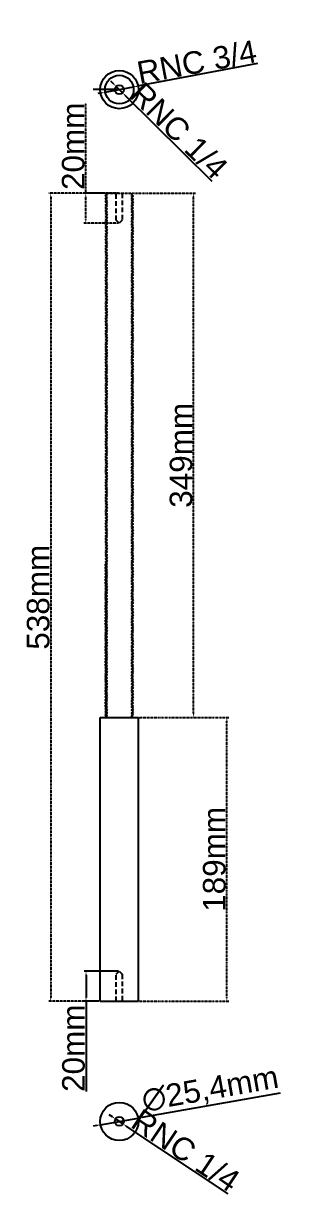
# Model space of a CAD drawing. Header units: centimetres. Extents: x 6534 to 31506, y 42826 to 109107.
# Drawn here: x 28728 to 28902, y 60712 to 61492 of the extents above; entities that cross this region are included whole.
import ezdxf

# ---------------------------------------------------------------- set-up
doc = ezdxf.new("R2010")
doc.units = ezdxf.units.CM
doc.header["$LTSCALE"] = 0.5
doc.linetypes.add('DASHED2', pattern=[9.525, 6.35, -3.175])
doc.linetypes.add('PHANTOM2', pattern=[1.25, 0.625, -0.125, 0.125, -0.125, 0.125, -0.125])
doc.styles.get("Standard").update_dxf_attribs({"font": 'arial.ttf'})
doc.dimstyles.new('ISO-25', dxfattribs={"dimtxt": 15, "dimasz": 2.5, "dimexe": 1.25, "dimexo": 0.625, "dimtad": 1, "dimtxsty": 'Standard', "dimcen": 2.5, "dimclrd": 1, "dimclre": 1, "dimadec": 0, "dimazin": 0, "dimtfac": 1, "dimtmove": 0, "dimatfit": 3, "dimfxl": 1, "dimarcsym": 0})

# ---------------------------------------------------------------- blocks, each defined once
blk = doc.blocks.new('*D526')
at = {"color": 1, "linetype": 'PHANTOM2', "lineweight": -2, "transparency": 16777216}
for p, q in [((28804.75, 61029.92), (28864.19, 61029.92)), ((28862.94, 60843.42), (28862.94, 61027.42)), ((28804.75, 60840.92), (28864.19, 60840.92))]:
    blk.add_line(p, q, dxfattribs=at)
at = {"color": 1, "linetype": 'PHANTOM2', "transparency": 16777216}
for points in [[(28862.52, 61027.42), (28863.36, 61027.42), (28862.94, 61029.92)], [(28862.52, 60843.42), (28863.36, 60843.42), (28862.94, 60840.92)]]:
    blk.add_solid(points, dxfattribs=at)
at = {"layer": 'Defpoints', "color": 0, "linetype": 'PHANTOM2', "transparency": 16777216}
for p in [(28804.12, 61029.92), (28862.94, 61029.92), (28804.12, 60840.92)]:
    blk.add_point(p, dxfattribs=at)
at = {"color": 0, "linetype": 'PHANTOM2', "transparency": 16777216, "insert": (28854.66, 60935.42), "char_height": 15, "attachment_point": 5, "rotation": 90}
blk.add_mtext('189mm', dxfattribs=at)
blk = doc.blocks.new('*D527')
at = {"color": 1, "lineweight": -2, "transparency": 16777216}
for p, q in [((28898.51, 60779.82), (28806.39, 60763.56)), ((28778.91, 60758.71), (28803.93, 60763.12)), ((28776.45, 60758.27), (28773.99, 60757.84))]:
    blk.add_line(p, q, dxfattribs=at)
at = {"color": 1, "transparency": 16777216}
for points in [[(28806.32, 60763.97), (28806.46, 60763.15), (28803.93, 60763.12)], [(28776.38, 60758.68), (28776.52, 60757.86), (28778.91, 60758.71)]]:
    blk.add_solid(points, dxfattribs=at)
at = {"layer": 'Defpoints', "color": 0, "transparency": 16777216}
for p in [(28803.93, 60763.12), (28778.91, 60758.71)]:
    blk.add_point(p, dxfattribs=at)
at = {"color": 0, "transparency": 16777216, "insert": (28851.96, 60781.64), "char_height": 15, "attachment_point": 5, "rotation": 10.01014}
blk.add_mtext('∅25,4mm', dxfattribs=at)
blk = doc.blocks.new('*D528')
at = {"color": 1, "lineweight": -2, "transparency": 16777216}
for p, q in [((28786.85, 60763.97), (28784.77, 60765.36)), ((28788.93, 60762.58), (28793.92, 60759.25)), ((28863.72, 60712.63), (28795.99, 60757.86))]:
    blk.add_line(p, q, dxfattribs=at)
at = {"color": 1, "transparency": 16777216}
for points in [[(28787.08, 60764.32), (28786.62, 60763.62), (28788.93, 60762.58)], [(28796.23, 60758.21), (28795.76, 60757.51), (28793.92, 60759.25)]]:
    blk.add_solid(points, dxfattribs=at)
at = {"layer": 'Defpoints', "color": 0, "transparency": 16777216}
for p in [(28788.93, 60762.58), (28793.92, 60759.25)]:
    blk.add_point(p, dxfattribs=at)
at = {"color": 0, "transparency": 16777216, "insert": (28835.55, 60741.52), "char_height": 15, "attachment_point": 5, "rotation": 326.26355}
blk.add_mtext('RNC 1/4', dxfattribs=at)
blk = doc.blocks.new('*D529')
at = {"color": 1, "lineweight": -2, "transparency": 16777216}
for p, q in [((28883.27, 61465.29), (28803.25, 61450.15)), ((28782.07, 61446.15), (28800.79, 61449.69)), ((28779.62, 61445.68), (28777.16, 61445.22))]:
    blk.add_line(p, q, dxfattribs=at)
at = {"color": 1, "transparency": 16777216}
for points in [[(28803.17, 61450.56), (28803.32, 61449.74), (28800.79, 61449.69)], [(28779.54, 61446.09), (28779.69, 61445.27), (28782.07, 61446.15)]]:
    blk.add_solid(points, dxfattribs=at)
at = {"layer": 'Defpoints', "color": 0, "transparency": 16777216}
for p in [(28800.79, 61449.69), (28782.07, 61446.15)]:
    blk.add_point(p, dxfattribs=at)
at = {"color": 0, "transparency": 16777216, "insert": (28842.93, 61466.19), "char_height": 15, "attachment_point": 5, "rotation": 10.71038}
blk.add_mtext('RNC 3/4', dxfattribs=at)
blk = doc.blocks.new('*D530')
at = {"color": 1, "lineweight": -2, "transparency": 16777216}
for p, q in [((28787.52, 61451.78), (28785.74, 61453.54)), ((28789.3, 61450.02), (28793.57, 61445.81)), ((28853.26, 61386.8), (28795.34, 61444.05))]:
    blk.add_line(p, q, dxfattribs=at)
at = {"color": 1, "transparency": 16777216}
for points in [[(28787.81, 61452.08), (28787.23, 61451.49), (28789.3, 61450.02)], [(28795.64, 61444.35), (28795.05, 61443.75), (28793.57, 61445.81)]]:
    blk.add_solid(points, dxfattribs=at)
at = {"layer": 'Defpoints', "color": 0, "transparency": 16777216}
for p in [(28789.3, 61450.02), (28793.57, 61445.81)]:
    blk.add_point(p, dxfattribs=at)
at = {"color": 0, "transparency": 16777216, "insert": (28831.08, 61420.5), "char_height": 15, "attachment_point": 5, "rotation": 315.33077}
blk.add_mtext('RNC 1/4', dxfattribs=at)
blk = doc.blocks.new('*D531')
at = {"color": 1, "linetype": 'PHANTOM2', "lineweight": -2, "transparency": 16777216}
for p, q in [((28801.47, 61378.92), (28842.11, 61378.92)), ((28840.86, 61032.42), (28840.86, 61376.42)), ((28804.75, 61029.92), (28842.11, 61029.92))]:
    blk.add_line(p, q, dxfattribs=at)
at = {"color": 1, "linetype": 'PHANTOM2', "transparency": 16777216}
for points in [[(28840.45, 61376.42), (28841.28, 61376.42), (28840.86, 61378.92)], [(28840.45, 61032.42), (28841.28, 61032.42), (28840.86, 61029.92)]]:
    blk.add_solid(points, dxfattribs=at)
at = {"layer": 'Defpoints', "color": 0, "linetype": 'PHANTOM2', "transparency": 16777216}
for p in [(28800.84, 61378.92), (28840.86, 61378.92), (28804.12, 61029.92)]:
    blk.add_point(p, dxfattribs=at)
at = {"color": 0, "linetype": 'PHANTOM2', "transparency": 16777216, "insert": (28832.57, 61204.42), "char_height": 15, "attachment_point": 5, "rotation": 90}
blk.add_mtext('349mm', dxfattribs=at)
blk = doc.blocks.new('*D532')
at = {"color": 1, "linetype": 'PHANTOM2', "lineweight": -2, "transparency": 16777216}
for p, q in [((28781.4, 61378.92), (28744.54, 61378.92)), ((28745.79, 61376.42), (28745.79, 60843.42)), ((28778.1, 60840.92), (28744.54, 60840.92))]:
    blk.add_line(p, q, dxfattribs=at)
at = {"color": 1, "linetype": 'PHANTOM2', "transparency": 16777216}
for points in [[(28745.38, 61376.42), (28746.21, 61376.42), (28745.79, 61378.92)], [(28745.38, 60843.42), (28746.21, 60843.42), (28745.79, 60840.92)]]:
    blk.add_solid(points, dxfattribs=at)
at = {"layer": 'Defpoints', "color": 0, "linetype": 'PHANTOM2', "transparency": 16777216}
for p in [(28782.03, 61378.92), (28745.79, 60840.92), (28778.72, 60840.92)]:
    blk.add_point(p, dxfattribs=at)
at = {"color": 0, "linetype": 'PHANTOM2', "transparency": 16777216, "insert": (28737.51, 61109.92), "char_height": 15, "attachment_point": 5, "rotation": 90}
blk.add_mtext('538mm', dxfattribs=at)
blk = doc.blocks.new('*D533')
at = {"color": 1, "linetype": 'PHANTOM2', "lineweight": -2, "transparency": 16777216}
for p, q in [((28769.1, 61378.92), (28769.1, 61438.92)), ((28790.8, 61378.92), (28767.85, 61378.92)), ((28769.1, 61361.42), (28769.1, 61376.42)), ((28790.8, 61358.92), (28767.85, 61358.92))]:
    blk.add_line(p, q, dxfattribs=at)
at = {"color": 1, "linetype": 'PHANTOM2', "transparency": 16777216}
for points in [[(28768.69, 61376.42), (28769.52, 61376.42), (28769.1, 61378.92)], [(28768.69, 61361.42), (28769.52, 61361.42), (28769.1, 61358.92)]]:
    blk.add_solid(points, dxfattribs=at)
at = {"layer": 'Defpoints', "color": 0, "linetype": 'PHANTOM2', "transparency": 16777216}
for p in [(28769.1, 61378.92), (28791.43, 61378.92), (28791.42, 61358.92)]:
    blk.add_point(p, dxfattribs=at)
at = {"color": 0, "linetype": 'PHANTOM2', "transparency": 16777216, "insert": (28760.82, 61410.17), "char_height": 15, "attachment_point": 5, "rotation": 90}
blk.add_mtext('20mm', dxfattribs=at)
blk = doc.blocks.new('*D534')
at = {"color": 1, "lineweight": -2, "transparency": 16777216}
for p, q in [((28790.8, 60860.92), (28768.03, 60860.92)), ((28769.28, 60858.42), (28769.28, 60843.42)), ((28778.1, 60840.92), (28768.03, 60840.92)), ((28769.28, 60840.92), (28769.28, 60780.91))]:
    blk.add_line(p, q, dxfattribs=at)
at = {"color": 1, "transparency": 16777216}
for points in [[(28768.87, 60858.42), (28769.7, 60858.42), (28769.28, 60860.92)], [(28768.87, 60843.42), (28769.7, 60843.42), (28769.28, 60840.92)]]:
    blk.add_solid(points, dxfattribs=at)
at = {"layer": 'Defpoints', "color": 0, "transparency": 16777216}
for p in [(28791.42, 60860.92), (28769.28, 60840.92), (28778.72, 60840.92)]:
    blk.add_point(p, dxfattribs=at)
at = {"color": 0, "transparency": 16777216, "insert": (28761, 60809.66), "char_height": 15, "attachment_point": 5, "rotation": 90}
blk.add_mtext('20mm', dxfattribs=at)

msp = doc.modelspace()

# ---------------------------------------------------------------- linework, layer by layer
for p, q in [((28791.432, 61447.916), (28773.931, 61447.916)), ((28781.907, 61377.035), (28783.599, 61378.012)), ((28781.907, 61377.031), (28783.599, 61378.008)), ((28782.02, 61378.916), (28783.599, 61378.004)), ((28782.027, 61378.916), (28783.599, 61378.008)), ((28800.838, 61378.916), (28799.265, 61378.008)), ((28800.844, 61378.916), (28799.265, 61378.004)), ((28800.957, 61377.035), (28799.265, 61378.012)), ((28800.957, 61377.031), (28799.265, 61378.008)), ((28781.907, 61377.035), (28783.599, 61376.058)), ((28781.907, 61377.031), (28783.599, 61376.054)), ((28781.907, 61375.077), (28783.599, 61376.054)), ((28781.907, 61375.077), (28783.599, 61374.1)), ((28781.907, 61373.127), (28783.599, 61374.104)), ((28781.907, 61373.131), (28783.116, 61373.829)), ((28781.907, 61373.131), (28783.599, 61372.154)), ((28781.907, 61373.127), (28783.599, 61372.15)), ((28781.907, 61371.181), (28783.599, 61372.158)), ((28781.907, 61371.177), (28783.599, 61372.154)), ((28781.907, 61371.181), (28783.599, 61370.204)), ((28781.907, 61371.177), (28783.599, 61370.2)), ((28781.907, 61369.231), (28783.599, 61370.208)), ((28781.907, 61369.227), (28783.599, 61370.204)), ((28800.957, 61377.035), (28799.265, 61376.058)), ((28800.957, 61377.031), (28799.265, 61376.054)), ((28800.957, 61375.077), (28799.265, 61376.054)), ((28800.957, 61375.077), (28799.265, 61374.1)), ((28800.957, 61373.127), (28799.265, 61374.104)), ((28800.957, 61373.131), (28799.265, 61372.154)), ((28800.957, 61373.127), (28799.265, 61372.15)), ((28800.957, 61371.181), (28799.265, 61372.158)), ((28800.957, 61371.177), (28799.265, 61372.154)), ((28800.957, 61371.181), (28799.265, 61370.204)), ((28800.957, 61371.177), (28799.265, 61370.2)), ((28800.957, 61369.231), (28799.265, 61370.208)), ((28800.957, 61373.131), (28799.748, 61373.829)), ((28781.907, 61369.231), (28783.599, 61368.254)), ((28781.907, 61369.227), (28783.599, 61368.25)), ((28781.907, 61367.281), (28783.599, 61368.258)), ((28781.907, 61367.281), (28783.599, 61366.304)), ((28781.907, 61365.331), (28783.599, 61366.308)), ((28781.907, 61365.331), (28783.599, 61364.354)), ((28781.907, 61363.381), (28783.599, 61364.358)), ((28781.907, 61363.381), (28783.599, 61362.404)), ((28781.907, 61361.431), (28783.599, 61362.408)), ((28800.957, 61369.231), (28799.265, 61368.254)), ((28800.957, 61367.281), (28799.265, 61368.258)), ((28800.957, 61367.281), (28799.265, 61366.304)), ((28800.957, 61365.331), (28799.265, 61366.308)), ((28800.957, 61365.331), (28799.265, 61364.354)), ((28800.957, 61363.381), (28799.265, 61364.358)), ((28800.957, 61363.381), (28799.265, 61362.404)), ((28800.957, 61361.431), (28799.265, 61362.408)), ((28781.907, 61361.431), (28783.599, 61360.454)), ((28781.907, 61359.481), (28783.599, 61360.458)), ((28781.907, 61359.481), (28783.599, 61358.504)), ((28781.907, 61357.531), (28783.599, 61358.508)), ((28781.907, 61357.531), (28783.599, 61356.554)), ((28781.907, 61355.581), (28783.599, 61356.558)), ((28781.907, 61355.581), (28783.599, 61354.604)), ((28781.907, 61353.631), (28783.599, 61354.608)), ((28791.421, 61358.916), (28789.421, 61360.916)), ((28793.421, 61360.916), (28791.421, 61358.916)), ((28800.957, 61361.431), (28799.265, 61360.454)), ((28800.957, 61359.481), (28799.265, 61360.458)), ((28800.957, 61359.481), (28799.265, 61358.504)), ((28800.957, 61357.531), (28799.265, 61358.508)), ((28800.957, 61357.531), (28799.265, 61356.554)), ((28800.957, 61355.581), (28799.265, 61356.558)), ((28800.957, 61355.581), (28799.265, 61354.604)), ((28800.957, 61353.631), (28799.265, 61354.608)), ((28781.907, 61353.631), (28783.599, 61352.654)), ((28781.907, 61351.681), (28783.599, 61352.658)), ((28781.907, 61351.681), (28783.599, 61350.704)), ((28781.907, 61349.731), (28783.599, 61350.708)), ((28781.907, 61349.731), (28783.599, 61348.754)), ((28781.907, 61347.781), (28783.599, 61348.758)), ((28781.907, 61347.781), (28783.599, 61346.804)), ((28781.907, 61345.831), (28783.599, 61346.808)), ((28800.957, 61353.631), (28799.265, 61352.654)), ((28800.957, 61351.681), (28799.265, 61352.658)), ((28800.957, 61351.681), (28799.265, 61350.704)), ((28800.957, 61349.731), (28799.265, 61350.708)), ((28800.957, 61349.731), (28799.265, 61348.754)), ((28800.957, 61347.781), (28799.265, 61348.758)), ((28800.957, 61347.781), (28799.265, 61346.804)), ((28800.957, 61345.831), (28799.265, 61346.808)), ((28781.907, 61345.831), (28783.599, 61344.854)), ((28781.907, 61343.881), (28783.599, 61344.858)), ((28781.907, 61343.881), (28783.599, 61342.904)), ((28781.907, 61341.931), (28783.599, 61342.908)), ((28781.907, 61341.931), (28783.599, 61340.954)), ((28781.907, 61339.981), (28783.599, 61340.958)), ((28781.907, 61339.981), (28783.599, 61339.004)), ((28781.907, 61338.031), (28783.599, 61339.008)), ((28800.957, 61345.831), (28799.265, 61344.854)), ((28800.957, 61343.881), (28799.265, 61344.858)), ((28800.957, 61343.881), (28799.265, 61342.904)), ((28800.957, 61341.931), (28799.265, 61342.908)), ((28800.957, 61341.931), (28799.265, 61340.954)), ((28800.957, 61339.981), (28799.265, 61340.958)), ((28800.957, 61339.981), (28799.265, 61339.004)), ((28800.957, 61338.031), (28799.265, 61339.008)), ((28781.907, 61338.031), (28783.599, 61337.054)), ((28781.907, 61336.081), (28783.599, 61337.058)), ((28781.907, 61336.081), (28783.599, 61335.104)), ((28781.907, 61334.131), (28783.599, 61335.108)), ((28781.907, 61334.131), (28783.599, 61333.154)), ((28781.907, 61332.181), (28783.599, 61333.158)), ((28781.907, 61332.181), (28783.599, 61331.204)), ((28781.907, 61330.227), (28783.599, 61331.204)), ((28800.957, 61338.031), (28799.265, 61337.054)), ((28800.957, 61336.081), (28799.265, 61337.058)), ((28800.957, 61336.081), (28799.265, 61335.104)), ((28800.957, 61334.131), (28799.265, 61335.108)), ((28800.957, 61334.131), (28799.265, 61333.154)), ((28800.957, 61332.181), (28799.265, 61333.158)), ((28800.957, 61332.181), (28799.265, 61331.204)), ((28800.957, 61330.227), (28799.265, 61331.204)), ((28781.907, 61330.227), (28783.599, 61329.25)), ((28781.907, 61328.277), (28783.599, 61329.254)), ((28781.907, 61328.277), (28783.599, 61327.3)), ((28781.907, 61326.327), (28783.599, 61327.304)), ((28781.907, 61326.327), (28783.599, 61325.35)), ((28781.907, 61324.377), (28783.599, 61325.354)), ((28781.907, 61324.377), (28783.599, 61323.4)), ((28781.907, 61322.427), (28783.599, 61323.404)), ((28800.957, 61330.227), (28799.265, 61329.25)), ((28800.957, 61328.277), (28799.265, 61329.254)), ((28800.957, 61328.277), (28799.265, 61327.3)), ((28800.957, 61326.327), (28799.265, 61327.304)), ((28800.957, 61326.327), (28799.265, 61325.35)), ((28800.957, 61324.377), (28799.265, 61325.354)), ((28800.957, 61324.377), (28799.265, 61323.4)), ((28800.957, 61322.427), (28799.265, 61323.404)), ((28781.907, 61322.427), (28783.599, 61321.45)), ((28781.907, 61320.477), (28783.599, 61321.454)), ((28781.907, 61320.477), (28783.599, 61319.5)), ((28781.907, 61318.527), (28783.599, 61319.504)), ((28781.907, 61318.527), (28783.599, 61317.55)), ((28781.907, 61316.577), (28783.599, 61317.554)), ((28781.907, 61316.577), (28783.599, 61315.6)), ((28781.907, 61314.627), (28783.599, 61315.604)), ((28800.957, 61322.427), (28799.265, 61321.45)), ((28800.957, 61320.477), (28799.265, 61321.454)), ((28800.957, 61320.477), (28799.265, 61319.5)), ((28800.957, 61318.527), (28799.265, 61319.504)), ((28800.957, 61318.527), (28799.265, 61317.55)), ((28800.957, 61316.577), (28799.265, 61317.554)), ((28800.957, 61316.577), (28799.265, 61315.6)), ((28800.957, 61314.627), (28799.265, 61315.604)), ((28781.907, 61314.627), (28783.599, 61313.65)), ((28781.907, 61312.677), (28783.599, 61313.654)), ((28781.907, 61312.677), (28783.599, 61311.7)), ((28781.907, 61310.727), (28783.599, 61311.704)), ((28781.907, 61310.727), (28783.599, 61309.75)), ((28781.907, 61308.777), (28783.599, 61309.754)), ((28781.907, 61308.777), (28783.599, 61307.8)), ((28781.907, 61306.827), (28783.599, 61307.804)), ((28800.957, 61314.627), (28799.265, 61313.65)), ((28800.957, 61312.677), (28799.265, 61313.654)), ((28800.957, 61312.677), (28799.265, 61311.7)), ((28800.957, 61310.727), (28799.265, 61311.704)), ((28800.957, 61310.727), (28799.265, 61309.75)), ((28800.957, 61308.777), (28799.265, 61309.754)), ((28800.957, 61308.777), (28799.265, 61307.8)), ((28800.957, 61306.827), (28799.265, 61307.804)), ((28781.904, 61299.025), (28783.596, 61300.002)), ((28781.907, 61306.827), (28782.383, 61307.102)), ((28781.907, 61306.827), (28783.599, 61305.85)), ((28781.907, 61304.877), (28783.599, 61305.854)), ((28781.907, 61304.877), (28783.599, 61303.9)), ((28781.907, 61302.927), (28783.599, 61303.904)), ((28781.907, 61302.927), (28783.599, 61301.95)), ((28781.907, 61300.977), (28783.599, 61301.954)), ((28781.907, 61300.977), (28783.599, 61300)), ((28800.95, 61306.827), (28799.258, 61305.85)), ((28800.95, 61304.877), (28799.258, 61305.854)), ((28800.95, 61304.877), (28799.258, 61303.9)), ((28800.95, 61302.927), (28799.258, 61303.904)), ((28800.95, 61302.927), (28799.258, 61301.95)), ((28800.95, 61300.977), (28799.258, 61301.954)), ((28800.95, 61300.977), (28799.258, 61300)), ((28800.954, 61299.025), (28799.262, 61300.002)), ((28800.95, 61306.827), (28800.474, 61307.102)), ((28781.904, 61299.025), (28783.596, 61298.048)), ((28781.904, 61297.075), (28783.596, 61298.052)), ((28781.904, 61297.075), (28783.596, 61296.098)), ((28781.904, 61295.125), (28783.596, 61296.102)), ((28781.904, 61295.125), (28783.596, 61294.148)), ((28781.904, 61293.175), (28783.596, 61294.152)), ((28781.904, 61293.175), (28783.596, 61292.198)), ((28781.904, 61291.225), (28783.596, 61292.202)), ((28800.954, 61299.025), (28799.262, 61298.048)), ((28800.954, 61297.075), (28799.262, 61298.052)), ((28800.954, 61297.075), (28799.262, 61296.098)), ((28800.954, 61295.125), (28799.262, 61296.102)), ((28800.954, 61295.125), (28799.262, 61294.148)), ((28800.954, 61293.175), (28799.262, 61294.152)), ((28800.954, 61293.175), (28799.262, 61292.198)), ((28800.954, 61291.225), (28799.262, 61292.202)), ((28781.904, 61291.225), (28783.596, 61290.248)), ((28781.904, 61289.275), (28783.596, 61290.252)), ((28781.904, 61289.275), (28783.596, 61288.298)), ((28781.904, 61287.325), (28783.596, 61288.302)), ((28781.904, 61287.325), (28783.596, 61286.348)), ((28781.904, 61285.375), (28783.596, 61286.352)), ((28781.904, 61285.375), (28783.596, 61284.398)), ((28781.904, 61283.425), (28783.596, 61284.402)), ((28800.954, 61291.225), (28799.262, 61290.248)), ((28800.954, 61289.275), (28799.262, 61290.252)), ((28800.954, 61289.275), (28799.262, 61288.298)), ((28800.954, 61287.325), (28799.262, 61288.302)), ((28800.954, 61287.325), (28799.262, 61286.348)), ((28800.954, 61285.375), (28799.262, 61286.352)), ((28800.954, 61285.375), (28799.262, 61284.398)), ((28800.954, 61283.425), (28799.262, 61284.402)), ((28781.904, 61283.425), (28783.596, 61282.448)), ((28781.904, 61281.475), (28783.596, 61282.452)), ((28781.904, 61281.475), (28783.596, 61280.498)), ((28781.904, 61279.525), (28783.596, 61280.502)), ((28781.904, 61279.525), (28783.596, 61278.548)), ((28781.904, 61277.575), (28783.596, 61278.552)), ((28781.904, 61277.575), (28783.596, 61276.598)), ((28781.904, 61275.625), (28783.596, 61276.602)), ((28800.954, 61283.425), (28799.262, 61282.448)), ((28800.954, 61281.475), (28799.262, 61282.452)), ((28800.954, 61281.475), (28799.262, 61280.498)), ((28800.954, 61279.525), (28799.262, 61280.502)), ((28800.954, 61279.525), (28799.262, 61278.548)), ((28800.954, 61277.575), (28799.262, 61278.552)), ((28800.954, 61277.575), (28799.262, 61276.598)), ((28800.954, 61275.625), (28799.262, 61276.602)), ((28781.904, 61275.625), (28783.596, 61274.648)), ((28781.904, 61273.675), (28783.596, 61274.652)), ((28781.904, 61273.675), (28783.596, 61272.698)), ((28781.904, 61271.725), (28783.596, 61272.702)), ((28781.904, 61271.729), (28783.113, 61272.427)), ((28781.904, 61271.729), (28783.596, 61270.752)), ((28781.904, 61271.725), (28783.596, 61270.748)), ((28781.904, 61269.779), (28783.596, 61270.756)), ((28781.904, 61269.775), (28783.596, 61270.752)), ((28781.904, 61269.771), (28783.113, 61270.469)), ((28781.904, 61269.779), (28783.596, 61268.802)), ((28781.904, 61269.775), (28783.596, 61268.798)), ((28781.904, 61269.771), (28783.596, 61268.794)), ((28781.904, 61267.829), (28783.596, 61268.806)), ((28781.904, 61267.825), (28783.596, 61268.802)), ((28781.904, 61267.821), (28783.596, 61268.798)), ((28783.219, 61272.916), (28783.596, 61272.698)), ((28800.954, 61275.625), (28799.262, 61274.648)), ((28800.954, 61273.675), (28799.262, 61274.652)), ((28800.954, 61273.675), (28799.262, 61272.698)), ((28799.638, 61272.916), (28799.262, 61272.698)), ((28800.954, 61271.725), (28799.262, 61272.702)), ((28800.954, 61271.729), (28799.262, 61270.752)), ((28800.954, 61271.725), (28799.262, 61270.748)), ((28800.954, 61269.779), (28799.262, 61270.756)), ((28800.954, 61269.775), (28799.262, 61270.752)), ((28800.954, 61269.779), (28799.262, 61268.802)), ((28800.954, 61269.775), (28799.262, 61268.798)), ((28800.954, 61269.771), (28799.262, 61268.794)), ((28800.954, 61267.821), (28799.262, 61268.798)), ((28800.954, 61271.729), (28799.745, 61272.427)), ((28800.954, 61269.771), (28799.745, 61270.469)), ((28781.904, 61267.821), (28783.596, 61266.844)), ((28781.904, 61265.871), (28783.596, 61266.848)), ((28781.904, 61265.871), (28783.596, 61264.894)), ((28781.904, 61263.921), (28783.596, 61264.898)), ((28781.904, 61263.921), (28783.596, 61262.944)), ((28781.904, 61261.971), (28783.596, 61262.948)), ((28781.904, 61261.971), (28783.596, 61260.994)), ((28781.904, 61260.021), (28783.596, 61260.998)), ((28781.904, 61260.025), (28783.113, 61260.723)), ((28800.954, 61267.821), (28799.262, 61266.844)), ((28800.954, 61265.871), (28799.262, 61266.848)), ((28800.954, 61265.871), (28799.262, 61264.894)), ((28800.954, 61263.921), (28799.262, 61264.898)), ((28800.954, 61263.921), (28799.262, 61262.944)), ((28800.954, 61261.971), (28799.262, 61262.948)), ((28800.954, 61261.971), (28799.262, 61260.994)), ((28800.954, 61260.021), (28799.262, 61260.998)), ((28800.954, 61260.025), (28799.745, 61260.723)), ((28781.904, 61260.025), (28783.596, 61259.048)), ((28781.904, 61260.021), (28783.596, 61259.044)), ((28781.904, 61258.075), (28783.596, 61259.052)), ((28781.904, 61258.071), (28783.596, 61259.048)), ((28781.904, 61258.075), (28783.596, 61257.098)), ((28781.904, 61258.071), (28783.596, 61257.094)), ((28781.904, 61256.125), (28783.596, 61257.102)), ((28781.904, 61256.121), (28783.596, 61257.098)), ((28781.904, 61256.125), (28783.596, 61255.148)), ((28781.904, 61256.121), (28783.596, 61255.144)), ((28781.904, 61254.175), (28783.596, 61255.152)), ((28781.904, 61254.175), (28783.596, 61253.198)), ((28781.904, 61252.225), (28783.596, 61253.202)), ((28800.954, 61260.025), (28799.262, 61259.048)), ((28800.954, 61260.021), (28799.262, 61259.044)), ((28800.954, 61258.075), (28799.262, 61259.052)), ((28800.954, 61258.071), (28799.262, 61259.048)), ((28800.954, 61258.075), (28799.262, 61257.098)), ((28800.954, 61258.071), (28799.262, 61257.094)), ((28800.954, 61256.125), (28799.262, 61257.102)), ((28800.954, 61256.125), (28799.262, 61255.148)), ((28800.954, 61254.175), (28799.262, 61255.152)), ((28800.954, 61254.175), (28799.262, 61253.198)), ((28800.954, 61252.225), (28799.262, 61253.202)), ((28781.904, 61252.225), (28783.596, 61251.248)), ((28781.904, 61250.275), (28783.596, 61251.252)), ((28781.904, 61250.275), (28783.596, 61249.298)), ((28781.904, 61248.325), (28783.596, 61249.302)), ((28781.904, 61248.325), (28783.596, 61247.348)), ((28781.904, 61246.375), (28783.596, 61247.352)), ((28781.904, 61246.375), (28783.596, 61245.398)), ((28781.904, 61244.425), (28783.596, 61245.402)), ((28800.954, 61252.225), (28799.262, 61251.248)), ((28800.954, 61250.275), (28799.262, 61251.252)), ((28800.954, 61250.275), (28799.262, 61249.298)), ((28800.954, 61248.325), (28799.262, 61249.302)), ((28800.954, 61248.325), (28799.262, 61247.348)), ((28800.954, 61246.375), (28799.262, 61247.352)), ((28800.954, 61246.375), (28799.262, 61245.398)), ((28800.954, 61244.425), (28799.262, 61245.402)), ((28781.904, 61244.425), (28783.596, 61243.448)), ((28781.904, 61242.475), (28783.596, 61243.452)), ((28781.904, 61242.475), (28783.596, 61241.498)), ((28781.904, 61240.525), (28783.596, 61241.502)), ((28781.904, 61240.525), (28783.596, 61239.548)), ((28781.904, 61238.575), (28783.596, 61239.552)), ((28781.904, 61238.575), (28783.596, 61237.598)), ((28781.904, 61236.625), (28783.596, 61237.602)), ((28800.954, 61244.425), (28799.262, 61243.448)), ((28800.954, 61242.475), (28799.262, 61243.452)), ((28800.954, 61242.475), (28799.262, 61241.498)), ((28800.954, 61240.525), (28799.262, 61241.502)), ((28800.954, 61240.525), (28799.262, 61239.548)), ((28800.954, 61238.575), (28799.262, 61239.552)), ((28800.954, 61238.575), (28799.262, 61237.598)), ((28800.954, 61236.625), (28799.262, 61237.602)), ((28781.904, 61236.625), (28783.596, 61235.648)), ((28781.904, 61234.675), (28783.596, 61235.652)), ((28781.904, 61234.675), (28783.596, 61233.698)), ((28781.904, 61232.725), (28783.596, 61233.702)), ((28781.904, 61232.725), (28783.596, 61231.748)), ((28781.904, 61230.775), (28783.596, 61231.752)), ((28781.904, 61230.775), (28783.596, 61229.798)), ((28781.904, 61228.825), (28783.596, 61229.802)), ((28800.954, 61236.625), (28799.262, 61235.648)), ((28800.954, 61234.675), (28799.262, 61235.652)), ((28800.954, 61234.675), (28799.262, 61233.698)), ((28800.954, 61232.725), (28799.262, 61233.702)), ((28800.954, 61232.725), (28799.262, 61231.748)), ((28800.954, 61230.775), (28799.262, 61231.752)), ((28800.954, 61230.775), (28799.262, 61229.798)), ((28800.954, 61228.825), (28799.262, 61229.802)), ((28781.904, 61228.825), (28783.596, 61227.848)), ((28781.904, 61226.875), (28783.596, 61227.852)), ((28781.904, 61226.875), (28783.596, 61225.898)), ((28781.904, 61224.925), (28783.596, 61225.902)), ((28781.904, 61224.925), (28783.596, 61223.948)), ((28781.904, 61222.975), (28783.596, 61223.952)), ((28781.904, 61222.975), (28783.596, 61221.998)), ((28781.904, 61221.025), (28783.596, 61222.002)), ((28800.954, 61228.825), (28799.262, 61227.848)), ((28800.954, 61226.875), (28799.262, 61227.852)), ((28800.954, 61226.875), (28799.262, 61225.898)), ((28800.954, 61224.925), (28799.262, 61225.902)), ((28800.954, 61224.925), (28799.262, 61223.948)), ((28800.954, 61222.975), (28799.262, 61223.952)), ((28800.954, 61222.975), (28799.262, 61221.998)), ((28800.954, 61221.025), (28799.262, 61222.002)), ((28781.904, 61221.025), (28783.596, 61220.048)), ((28781.904, 61219.075), (28783.596, 61220.052)), ((28781.904, 61219.075), (28783.596, 61218.098)), ((28781.904, 61217.121), (28783.596, 61218.098)), ((28781.904, 61217.121), (28783.596, 61216.144)), ((28781.904, 61215.171), (28783.596, 61216.148)), ((28781.904, 61215.171), (28783.596, 61214.194)), ((28781.904, 61213.221), (28783.596, 61214.198)), ((28800.954, 61221.025), (28799.262, 61220.048)), ((28800.954, 61219.075), (28799.262, 61220.052)), ((28800.954, 61219.075), (28799.262, 61218.098)), ((28800.954, 61217.121), (28799.262, 61218.098)), ((28800.954, 61217.121), (28799.262, 61216.144)), ((28800.954, 61215.171), (28799.262, 61216.148)), ((28800.954, 61215.171), (28799.262, 61214.194)), ((28800.954, 61213.221), (28799.262, 61214.198)), ((28781.904, 61213.221), (28783.596, 61212.244)), ((28781.904, 61211.271), (28783.596, 61212.248)), ((28781.904, 61211.271), (28783.596, 61210.294)), ((28781.904, 61209.321), (28783.596, 61210.298)), ((28781.904, 61209.321), (28783.596, 61208.344)), ((28781.904, 61207.371), (28783.596, 61208.348)), ((28781.904, 61207.371), (28783.596, 61206.394)), ((28781.904, 61205.421), (28783.596, 61206.398)), ((28800.954, 61213.221), (28799.262, 61212.244)), ((28800.954, 61211.271), (28799.262, 61212.248)), ((28800.954, 61211.271), (28799.262, 61210.294)), ((28800.954, 61209.321), (28799.262, 61210.298)), ((28800.954, 61209.321), (28799.262, 61208.344)), ((28800.954, 61207.371), (28799.262, 61208.348)), ((28800.954, 61207.371), (28799.262, 61206.394)), ((28800.954, 61205.421), (28799.262, 61206.398)), ((28781.904, 61205.421), (28783.596, 61204.444)), ((28781.904, 61203.471), (28783.596, 61204.448)), ((28781.904, 61203.471), (28783.596, 61202.494)), ((28781.904, 61201.521), (28783.596, 61202.498)), ((28781.904, 61201.521), (28783.596, 61200.544)), ((28781.904, 61199.571), (28783.596, 61200.548)), ((28781.904, 61199.571), (28783.596, 61198.594)), ((28781.904, 61197.621), (28783.596, 61198.598)), ((28800.954, 61205.421), (28799.262, 61204.444)), ((28800.954, 61203.471), (28799.262, 61204.448)), ((28800.954, 61203.471), (28799.262, 61202.494)), ((28800.954, 61201.521), (28799.262, 61202.498)), ((28800.954, 61201.521), (28799.262, 61200.544)), ((28800.954, 61199.571), (28799.262, 61200.548)), ((28800.954, 61199.571), (28799.262, 61198.594)), ((28800.954, 61197.621), (28799.262, 61198.598)), ((28781.904, 61197.621), (28783.596, 61196.644)), ((28781.904, 61195.671), (28783.596, 61196.648)), ((28781.904, 61195.671), (28783.596, 61194.694)), ((28781.904, 61193.721), (28783.596, 61194.698)), ((28781.904, 61193.721), (28782.38, 61193.996)), ((28781.904, 61193.721), (28783.596, 61192.744)), ((28781.904, 61191.771), (28783.596, 61192.748)), ((28781.904, 61191.771), (28783.596, 61190.794)), ((28781.904, 61189.821), (28783.596, 61190.798)), ((28800.947, 61193.721), (28799.255, 61192.744)), ((28800.947, 61191.771), (28799.255, 61192.748)), ((28800.947, 61191.771), (28799.255, 61190.794)), ((28800.947, 61189.821), (28799.255, 61190.798)), ((28800.954, 61197.621), (28799.262, 61196.644)), ((28800.954, 61195.671), (28799.262, 61196.648)), ((28800.954, 61195.671), (28799.262, 61194.694)), ((28800.954, 61193.721), (28799.262, 61194.698)), ((28800.947, 61193.721), (28800.471, 61193.996)), ((28781.9, 61185.919), (28783.593, 61186.896)), ((28781.9, 61185.919), (28783.593, 61184.943)), ((28781.9, 61183.969), (28783.593, 61184.946)), ((28781.9, 61183.969), (28783.593, 61182.993)), ((28781.9, 61182.019), (28783.593, 61182.996)), ((28781.904, 61189.821), (28783.596, 61188.844)), ((28781.904, 61187.871), (28783.596, 61188.848)), ((28781.904, 61187.871), (28783.596, 61186.894)), ((28800.947, 61189.821), (28799.255, 61188.844)), ((28800.947, 61187.871), (28799.255, 61188.848)), ((28800.947, 61187.871), (28799.255, 61186.894)), ((28800.95, 61185.919), (28799.258, 61186.896)), ((28800.95, 61185.919), (28799.258, 61184.943)), ((28800.95, 61183.969), (28799.258, 61184.946)), ((28800.95, 61183.969), (28799.258, 61182.993)), ((28800.95, 61182.019), (28799.258, 61182.996)), ((28781.9, 61182.019), (28783.593, 61181.043)), ((28781.9, 61180.069), (28783.593, 61181.046)), ((28781.9, 61180.069), (28783.593, 61179.093)), ((28781.9, 61178.119), (28783.593, 61179.096)), ((28781.9, 61178.119), (28783.593, 61177.143)), ((28781.9, 61176.169), (28783.593, 61177.146)), ((28781.9, 61176.169), (28783.593, 61175.193)), ((28781.9, 61174.219), (28783.593, 61175.196)), ((28800.95, 61182.019), (28799.258, 61181.043)), ((28800.95, 61180.069), (28799.258, 61181.046)), ((28800.95, 61180.069), (28799.258, 61179.093)), ((28800.95, 61178.119), (28799.258, 61179.096)), ((28800.95, 61178.119), (28799.258, 61177.143)), ((28800.95, 61176.169), (28799.258, 61177.146)), ((28800.95, 61176.169), (28799.258, 61175.193)), ((28800.95, 61174.219), (28799.258, 61175.196)), ((28781.9, 61174.219), (28783.593, 61173.243)), ((28781.9, 61172.269), (28783.593, 61173.246)), ((28781.9, 61172.269), (28783.593, 61171.293)), ((28781.9, 61170.319), (28783.593, 61171.296)), ((28781.9, 61170.319), (28783.593, 61169.343)), ((28781.9, 61168.369), (28783.593, 61169.346)), ((28781.9, 61168.369), (28783.593, 61167.393)), ((28781.9, 61166.419), (28783.593, 61167.396)), ((28800.95, 61174.219), (28799.258, 61173.243)), ((28800.95, 61172.269), (28799.258, 61173.246)), ((28800.95, 61172.269), (28799.258, 61171.293)), ((28800.95, 61170.319), (28799.258, 61171.296)), ((28800.95, 61170.319), (28799.258, 61169.343)), ((28800.95, 61168.369), (28799.258, 61169.346)), ((28800.95, 61168.369), (28799.258, 61167.393)), ((28800.95, 61166.419), (28799.258, 61167.396)), ((28781.9, 61166.419), (28783.593, 61165.443)), ((28781.9, 61164.469), (28783.593, 61165.446)), ((28781.9, 61164.469), (28783.593, 61163.493)), ((28781.9, 61162.519), (28783.593, 61163.496)), ((28781.9, 61162.519), (28783.593, 61161.543)), ((28781.9, 61160.569), (28783.593, 61161.546)), ((28781.9, 61160.569), (28783.593, 61159.593)), ((28781.9, 61158.619), (28783.593, 61159.596)), ((28800.95, 61166.419), (28799.258, 61165.443)), ((28800.95, 61164.469), (28799.258, 61165.446)), ((28800.95, 61164.469), (28799.258, 61163.493)), ((28800.95, 61162.519), (28799.258, 61163.496)), ((28800.95, 61162.519), (28799.258, 61161.543)), ((28800.95, 61160.569), (28799.258, 61161.546)), ((28800.95, 61160.569), (28799.258, 61159.593)), ((28800.95, 61158.619), (28799.258, 61159.596)), ((28781.9, 61158.619), (28783.593, 61157.643)), ((28781.9, 61156.669), (28783.593, 61157.646)), ((28781.9, 61156.669), (28783.593, 61155.693)), ((28781.9, 61154.719), (28783.593, 61155.696)), ((28781.9, 61154.719), (28783.593, 61153.743)), ((28781.9, 61152.769), (28783.593, 61153.746)), ((28781.9, 61152.769), (28783.593, 61151.793)), ((28781.9, 61150.819), (28783.593, 61151.796)), ((28800.95, 61158.619), (28799.258, 61157.643)), ((28800.95, 61156.669), (28799.258, 61157.646)), ((28800.95, 61156.669), (28799.258, 61155.693)), ((28800.95, 61154.719), (28799.258, 61155.696)), ((28800.95, 61154.719), (28799.258, 61153.743)), ((28800.95, 61152.769), (28799.258, 61153.746)), ((28800.95, 61152.769), (28799.258, 61151.793)), ((28800.95, 61150.819), (28799.258, 61151.796)), ((28781.9, 61150.819), (28783.593, 61149.843)), ((28781.9, 61148.869), (28783.593, 61149.846)), ((28781.9, 61148.869), (28783.593, 61147.893)), ((28781.9, 61146.919), (28783.593, 61147.896)), ((28781.9, 61146.919), (28783.593, 61145.943)), ((28781.9, 61144.969), (28783.593, 61145.946)), ((28781.9, 61144.969), (28783.593, 61143.993)), ((28781.9, 61143.019), (28783.593, 61143.996)), ((28800.95, 61150.819), (28799.258, 61149.843)), ((28800.95, 61148.869), (28799.258, 61149.846)), ((28800.95, 61148.869), (28799.258, 61147.893)), ((28800.95, 61146.919), (28799.258, 61147.896)), ((28800.95, 61146.919), (28799.258, 61145.943)), ((28800.95, 61144.969), (28799.258, 61145.946)), ((28800.95, 61144.969), (28799.258, 61143.993)), ((28800.95, 61143.019), (28799.258, 61143.996)), ((28781.9, 61143.019), (28783.593, 61142.043)), ((28781.9, 61141.069), (28783.593, 61142.046)), ((28781.9, 61141.069), (28783.593, 61140.093)), ((28781.9, 61139.119), (28783.593, 61140.096)), ((28781.9, 61139.119), (28783.593, 61138.143)), ((28781.9, 61137.169), (28783.593, 61138.146)), ((28781.9, 61137.169), (28783.593, 61136.193)), ((28781.9, 61135.219), (28783.593, 61136.196)), ((28800.95, 61143.019), (28799.258, 61142.043)), ((28800.95, 61141.069), (28799.258, 61142.046)), ((28800.95, 61141.069), (28799.258, 61140.093)), ((28800.95, 61139.119), (28799.258, 61140.096)), ((28800.95, 61139.119), (28799.258, 61138.143)), ((28800.95, 61137.169), (28799.258, 61138.146)), ((28800.95, 61137.169), (28799.258, 61136.193)), ((28800.95, 61135.219), (28799.258, 61136.196)), ((28781.899, 61131.318), (28783.591, 61132.294)), ((28781.899, 61131.318), (28783.591, 61130.341)), ((28781.899, 61129.368), (28783.591, 61130.344)), ((28781.899, 61129.368), (28783.591, 61128.391)), ((28781.899, 61127.418), (28783.591, 61128.394)), ((28781.9, 61135.219), (28783.593, 61134.243)), ((28781.9, 61133.269), (28783.593, 61134.246)), ((28781.9, 61133.269), (28783.593, 61132.293)), ((28781.9, 61131.319), (28783.593, 61132.296)), ((28800.949, 61131.318), (28799.257, 61132.294)), ((28800.949, 61131.318), (28799.257, 61130.341)), ((28800.949, 61129.368), (28799.257, 61130.344)), ((28800.949, 61129.368), (28799.257, 61128.391)), ((28800.949, 61127.418), (28799.257, 61128.394)), ((28800.95, 61135.219), (28799.258, 61134.243)), ((28800.95, 61133.269), (28799.258, 61134.246)), ((28800.95, 61133.269), (28799.258, 61132.293)), ((28800.95, 61131.319), (28799.258, 61132.296)), ((28781.899, 61127.418), (28783.591, 61126.441)), ((28781.899, 61125.468), (28783.591, 61126.444)), ((28781.899, 61125.468), (28783.591, 61124.491)), ((28781.899, 61123.518), (28783.591, 61124.494)), ((28781.899, 61123.518), (28783.591, 61122.541)), ((28781.899, 61121.568), (28783.591, 61122.544)), ((28781.899, 61121.568), (28783.591, 61120.591)), ((28781.899, 61119.618), (28783.591, 61120.594)), ((28800.949, 61127.418), (28799.257, 61126.441)), ((28800.949, 61125.468), (28799.257, 61126.444)), ((28800.949, 61125.468), (28799.257, 61124.491)), ((28800.949, 61123.518), (28799.257, 61124.494)), ((28800.949, 61123.518), (28799.257, 61122.541)), ((28800.949, 61121.568), (28799.257, 61122.544)), ((28800.949, 61121.568), (28799.257, 61120.591)), ((28800.949, 61119.618), (28799.257, 61120.594)), ((28781.899, 61119.618), (28783.591, 61118.641)), ((28781.899, 61117.668), (28783.591, 61118.644)), ((28781.899, 61117.668), (28783.591, 61116.691)), ((28781.899, 61115.718), (28783.591, 61116.694)), ((28781.899, 61115.718), (28783.591, 61114.741)), ((28781.899, 61113.768), (28783.591, 61114.744)), ((28781.899, 61113.768), (28783.591, 61112.791)), ((28781.899, 61111.818), (28783.591, 61112.794)), ((28800.949, 61119.618), (28799.257, 61118.641)), ((28800.949, 61117.668), (28799.257, 61118.644)), ((28800.949, 61117.668), (28799.257, 61116.691)), ((28800.949, 61115.718), (28799.257, 61116.694)), ((28800.949, 61115.718), (28799.257, 61114.741)), ((28800.949, 61113.768), (28799.257, 61114.744)), ((28800.949, 61113.768), (28799.257, 61112.791)), ((28800.949, 61111.818), (28799.257, 61112.794)), ((28781.899, 61111.818), (28783.591, 61110.841)), ((28781.899, 61109.868), (28783.591, 61110.844)), ((28781.899, 61109.868), (28783.591, 61108.891)), ((28781.899, 61107.918), (28783.591, 61108.894)), ((28781.899, 61107.918), (28782.376, 61108.193)), ((28781.899, 61107.918), (28783.591, 61106.941)), ((28781.899, 61105.968), (28783.591, 61106.944)), ((28781.899, 61105.968), (28783.591, 61104.991)), ((28781.899, 61104.018), (28783.591, 61104.994)), ((28800.943, 61107.918), (28799.251, 61106.941)), ((28800.943, 61105.968), (28799.251, 61106.944)), ((28800.943, 61105.968), (28799.251, 61104.991)), ((28800.943, 61104.018), (28799.251, 61104.994)), ((28800.949, 61111.818), (28799.257, 61110.841)), ((28800.949, 61109.868), (28799.257, 61110.844)), ((28800.949, 61109.868), (28799.257, 61108.891)), ((28800.949, 61107.918), (28799.257, 61108.894)), ((28800.943, 61107.918), (28800.466, 61108.193)), ((28781.896, 61100.116), (28783.588, 61101.093)), ((28781.896, 61100.116), (28783.588, 61099.139)), ((28781.896, 61098.166), (28783.588, 61099.143)), ((28781.896, 61098.166), (28783.588, 61097.189)), ((28781.896, 61096.216), (28783.588, 61097.193)), ((28781.899, 61104.018), (28783.591, 61103.041)), ((28781.899, 61102.068), (28783.591, 61103.044)), ((28781.899, 61102.068), (28783.591, 61101.091)), ((28800.943, 61104.018), (28799.251, 61103.041)), ((28800.943, 61102.068), (28799.251, 61103.044)), ((28800.943, 61102.068), (28799.251, 61101.091)), ((28800.946, 61100.116), (28799.254, 61101.093)), ((28800.946, 61100.116), (28799.254, 61099.139)), ((28800.946, 61098.166), (28799.254, 61099.143)), ((28800.946, 61098.166), (28799.254, 61097.189)), ((28800.946, 61096.216), (28799.254, 61097.193)), ((28781.896, 61096.216), (28783.588, 61095.239)), ((28781.896, 61094.266), (28783.588, 61095.243)), ((28781.896, 61094.266), (28783.588, 61093.289)), ((28781.896, 61092.316), (28783.588, 61093.293)), ((28781.896, 61092.316), (28783.588, 61091.339)), ((28781.896, 61090.366), (28783.588, 61091.343)), ((28781.896, 61090.366), (28783.588, 61089.389)), ((28781.896, 61088.416), (28783.588, 61089.393)), ((28800.946, 61096.216), (28799.254, 61095.239)), ((28800.946, 61094.266), (28799.254, 61095.243)), ((28800.946, 61094.266), (28799.254, 61093.289)), ((28800.946, 61092.316), (28799.254, 61093.293)), ((28800.946, 61092.316), (28799.254, 61091.339)), ((28800.946, 61090.366), (28799.254, 61091.343)), ((28800.946, 61090.366), (28799.254, 61089.389)), ((28800.946, 61088.416), (28799.254, 61089.393)), ((28781.896, 61088.416), (28783.588, 61087.439)), ((28781.896, 61086.466), (28783.588, 61087.443)), ((28781.896, 61086.466), (28783.588, 61085.489)), ((28781.896, 61084.516), (28783.588, 61085.493)), ((28781.896, 61084.516), (28783.588, 61083.539)), ((28781.896, 61082.566), (28783.588, 61083.543)), ((28781.896, 61082.566), (28783.588, 61081.589)), ((28781.896, 61080.616), (28783.588, 61081.593)), ((28800.946, 61088.416), (28799.254, 61087.439)), ((28800.946, 61086.466), (28799.254, 61087.443)), ((28800.946, 61086.466), (28799.254, 61085.489)), ((28800.946, 61084.516), (28799.254, 61085.493)), ((28800.946, 61084.516), (28799.254, 61083.539)), ((28800.946, 61082.566), (28799.254, 61083.543)), ((28800.946, 61082.566), (28799.254, 61081.589)), ((28800.946, 61080.616), (28799.254, 61081.593)), ((28781.896, 61080.616), (28783.588, 61079.639)), ((28781.896, 61078.666), (28783.588, 61079.643)), ((28781.896, 61078.666), (28783.588, 61077.689)), ((28781.896, 61076.716), (28783.588, 61077.693)), ((28781.896, 61076.716), (28783.588, 61075.739)), ((28781.896, 61074.766), (28783.588, 61075.743)), ((28781.896, 61074.766), (28783.588, 61073.789)), ((28781.896, 61072.816), (28783.588, 61073.793)), ((28800.946, 61080.616), (28799.254, 61079.639)), ((28800.946, 61078.666), (28799.254, 61079.643)), ((28800.946, 61078.666), (28799.254, 61077.689)), ((28800.946, 61076.716), (28799.254, 61077.693)), ((28800.946, 61076.716), (28799.254, 61075.739)), ((28800.946, 61074.766), (28799.254, 61075.743)), ((28800.946, 61074.766), (28799.254, 61073.789)), ((28800.946, 61072.816), (28799.254, 61073.793)), ((28781.896, 61072.816), (28783.588, 61071.839)), ((28781.896, 61070.866), (28783.588, 61071.843)), ((28781.896, 61070.866), (28783.588, 61069.889)), ((28781.896, 61068.916), (28783.588, 61069.893)), ((28781.896, 61068.916), (28783.588, 61067.939)), ((28781.896, 61066.966), (28783.588, 61067.943)), ((28781.896, 61066.966), (28783.588, 61065.989)), ((28781.896, 61065.016), (28783.588, 61065.993)), ((28800.946, 61072.816), (28799.254, 61071.839)), ((28800.946, 61070.866), (28799.254, 61071.843)), ((28800.946, 61070.866), (28799.254, 61069.889)), ((28800.946, 61068.916), (28799.254, 61069.893)), ((28800.946, 61068.916), (28799.254, 61067.939)), ((28800.946, 61066.966), (28799.254, 61067.943)), ((28800.946, 61066.966), (28799.254, 61065.989)), ((28800.946, 61065.016), (28799.254, 61065.993)), ((28781.896, 61065.016), (28783.588, 61064.039)), ((28781.896, 61063.066), (28783.588, 61064.043)), ((28781.896, 61063.066), (28783.588, 61062.089)), ((28781.896, 61061.116), (28783.588, 61062.093)), ((28781.896, 61061.116), (28783.588, 61060.139)), ((28781.896, 61059.166), (28783.588, 61060.143)), ((28781.896, 61059.166), (28783.588, 61058.189)), ((28781.896, 61057.216), (28783.588, 61058.193)), ((28800.946, 61065.016), (28799.254, 61064.039)), ((28800.946, 61063.066), (28799.254, 61064.043)), ((28800.946, 61063.066), (28799.254, 61062.089)), ((28800.946, 61061.116), (28799.254, 61062.093)), ((28800.946, 61061.116), (28799.254, 61060.139)), ((28800.946, 61059.166), (28799.254, 61060.143)), ((28800.946, 61059.166), (28799.254, 61058.189)), ((28800.946, 61057.216), (28799.254, 61058.193)), ((28781.896, 61057.216), (28783.588, 61056.239)), ((28781.896, 61055.266), (28783.588, 61056.243)), ((28781.896, 61055.266), (28783.588, 61054.289)), ((28781.896, 61053.316), (28783.588, 61054.293)), ((28781.896, 61053.316), (28783.588, 61052.339)), ((28781.896, 61051.366), (28783.588, 61052.343)), ((28781.896, 61051.366), (28783.588, 61050.389)), ((28781.896, 61049.416), (28783.588, 61050.393)), ((28800.946, 61057.216), (28799.254, 61056.239)), ((28800.946, 61055.266), (28799.254, 61056.243)), ((28800.946, 61055.266), (28799.254, 61054.289)), ((28800.946, 61053.316), (28799.254, 61054.293)), ((28800.946, 61053.316), (28799.254, 61052.339)), ((28800.946, 61051.366), (28799.254, 61052.343)), ((28800.946, 61051.366), (28799.254, 61050.389)), ((28800.946, 61049.416), (28799.254, 61050.393)), ((28781.896, 61049.416), (28783.588, 61048.439)), ((28781.896, 61047.466), (28783.588, 61048.443)), ((28781.896, 61047.466), (28783.588, 61046.489)), ((28781.896, 61045.516), (28783.588, 61046.493)), ((28781.896, 61045.516), (28783.588, 61044.539)), ((28781.896, 61043.566), (28783.588, 61044.543)), ((28781.896, 61043.566), (28783.588, 61042.589)), ((28781.896, 61041.616), (28783.588, 61042.593)), ((28800.946, 61049.416), (28799.254, 61048.439)), ((28800.946, 61047.466), (28799.254, 61048.443)), ((28800.946, 61047.466), (28799.254, 61046.489)), ((28800.946, 61045.516), (28799.254, 61046.493)), ((28800.946, 61045.516), (28799.254, 61044.539)), ((28800.946, 61043.566), (28799.254, 61044.543)), ((28800.946, 61043.566), (28799.254, 61042.589)), ((28800.946, 61041.616), (28799.254, 61042.593)), ((28781.896, 61041.616), (28783.588, 61040.639)), ((28781.896, 61039.666), (28783.588, 61040.643)), ((28781.896, 61039.666), (28783.588, 61038.689)), ((28781.896, 61037.716), (28783.588, 61038.693)), ((28781.896, 61037.716), (28783.588, 61036.739)), ((28781.896, 61035.766), (28783.588, 61036.743)), ((28781.896, 61035.766), (28783.588, 61034.789)), ((28781.896, 61033.816), (28783.588, 61034.793)), ((28800.946, 61041.616), (28799.254, 61040.639)), ((28800.946, 61039.666), (28799.254, 61040.643)), ((28800.946, 61039.666), (28799.254, 61038.689)), ((28800.946, 61037.716), (28799.254, 61038.693)), ((28800.946, 61037.716), (28799.254, 61036.739)), ((28800.946, 61035.766), (28799.254, 61036.743)), ((28800.946, 61035.766), (28799.254, 61034.789)), ((28800.946, 61033.816), (28799.254, 61034.793)), ((28778.721, 60840.916), (28778.721, 61029.916)), ((28778.721, 61029.916), (28804.121, 61029.916)), ((28781.896, 61033.816), (28783.588, 61032.839)), ((28781.896, 61031.866), (28783.588, 61032.843)), ((28781.896, 61031.866), (28783.588, 61030.889)), ((28781.896, 61029.916), (28783.588, 61030.893)), ((28781.896, 61029.916), (28800.946, 61029.916)), ((28800.946, 61033.816), (28799.254, 61032.839)), ((28800.946, 61031.866), (28799.254, 61032.843)), ((28800.946, 61031.866), (28799.254, 61030.889)), ((28800.946, 61029.916), (28799.254, 61030.893)), ((28804.121, 60840.916), (28804.121, 61029.916)), ((28789.421, 60858.916), (28791.421, 60860.916)), ((28791.421, 60860.916), (28793.421, 60858.916)), ((28778.721, 60840.916), (28804.121, 60840.916))]:
    msp.add_line(p, q)
at = {"linetype": 'PHANTOM2'}
msp.add_line((28782.02, 61378.916), (28800.838, 61378.916), dxfattribs=at)
at = {"linetype": 'DASHED2'}
for p, q in [((28789.421, 61360.916), (28789.421, 61378.916)), ((28793.421, 61378.916), (28793.421, 61360.916)), ((28789.421, 60840.916), (28789.421, 60858.916)), ((28793.421, 60858.916), (28793.421, 60840.916))]:
    msp.add_line(p, q, dxfattribs=at)
for centre, radius in [((28791.432, 61447.916), 12.7), ((28791.432, 61447.916), 9.525), ((28791.432, 61447.916), 3), ((28791.421, 60760.916), 12.7), ((28791.421, 60760.916), 3)]:
    msp.add_circle(centre, radius)

# ---------------------------------------------------------------- dimensions: what is measured, and where the dimension line sits
for p1, p2, text, picture, middle in [((28782.073, 61446.146), (28800.791, 61449.686), 'RNC 3/4', '*D529', (28842.928, 61466.19)), ((28789.299, 61450.025), (28793.566, 61445.807), 'RNC 1/4', '*D530', (28831.084, 61420.504)), ((28788.926, 60762.582), (28793.916, 60759.25), 'RNC 1/4', '*D528', (28835.552, 60741.521))]:
    dim = msp.add_diameter_dim_2p(p1=p1, p2=p2, text=text, dimstyle='ISO-25', override={"dimpost": 'mm'})
    dim.commit()
    dim.dimension.update_dxf_attribs({"geometry": picture, "text_midpoint": middle})
at = {"linetype": 'PHANTOM2'}
for base, p1, p2, picture, middle in [((28769.103, 61378.916), (28791.421, 61358.916), (28791.429, 61378.916), '*D533', (28760.819, 61410.168)), ((28745.795, 60840.916), (28782.027, 61378.916), (28778.721, 60840.916), '*D532', (28737.506, 61109.916)), ((28840.862, 61378.916), (28804.121, 61029.916), (28800.844, 61378.916), '*D531', (28832.574, 61204.416)), ((28862.941, 61029.916), (28804.121, 60840.916), (28804.121, 61029.916), '*D526', (28854.657, 60935.416))]:
    dim = msp.add_linear_dim(base=base, p1=p1, p2=p2, angle=90, dimstyle='ISO-25', override={"dimpost": 'mm'}, dxfattribs=at)
    dim.commit()
    dim.dimension.update_dxf_attribs({"geometry": picture, "text_midpoint": middle})
dim = msp.add_linear_dim(base=(28769.283, 60840.916), p1=(28791.421, 60860.916), p2=(28778.721, 60840.916), angle=90, dimstyle='ISO-25', override={"dimpost": 'mm'})
dim.commit()
dim.dimension.update_dxf_attribs({"geometry": '*D534', "text_midpoint": (28761, 60809.663)})
dim = msp.add_diameter_dim_2p(p1=(28778.914, 60758.708), p2=(28803.928, 60763.123), dimstyle='ISO-25', override={"dimpost": 'mm'})
dim.commit()
dim.dimension.update_dxf_attribs({"geometry": '*D527', "text_midpoint": (28851.963, 60781.64)})

doc.saveas('drawing.dxf')
